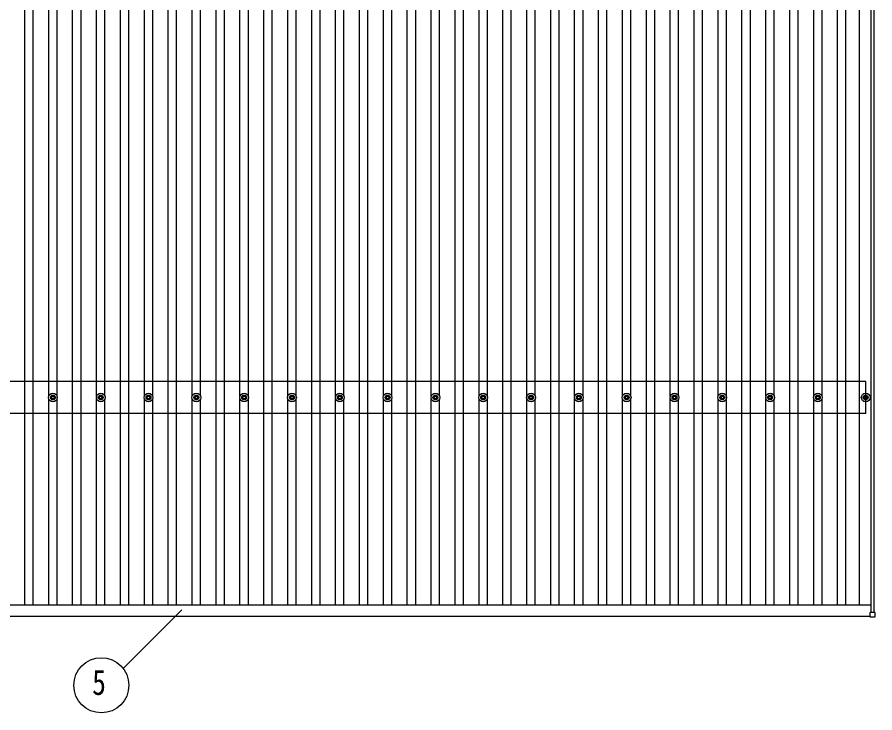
# Model space of a CAD drawing. Units: millimetres, scale not verified. Extents: x -16820 to 16820, y -11880 to 11880.
# Drawn here: x -12871 to -9283, y -1272 to 1637 of the extents above; entities that cross this region are included whole.
import ezdxf
from ezdxf.enums import TextEntityAlignment as Align

# ---------------------------------------------------------------- set-up
doc = ezdxf.new("R2010")
doc.units = ezdxf.units.MM
doc.header["$LTSCALE"] = 50
for name, color, linetype in [('0-4_YKK_13', 4, 'Continuous'), ('0-5_YKK_A1', 4, 'Continuous'), ('0-6_YKK_D', 6, 'Continuous')]:
    doc.layers.add(name, color=color, linetype=linetype)
doc.styles.add('ＭＳ ゴシック', font='')
doc.styles.get('ＭＳ ゴシック').set_extended_font_data('MS Gothic')

msp = doc.modelspace()

# ---------------------------------------------------------------- linework, layer by layer
at = {"layer": '0-4_YKK_13'}
for p, q in [((-12730.92, 48.32), (-12726.51, 48.32)), ((-12730.92, 44.82), (-12726.51, 44.82)), ((-12722.67, 56.57), (-12722.67, 52.16)), ((-12722.67, 40.99), (-12722.67, 36.58)), ((-12719.17, 56.57), (-12719.17, 52.16)), ((-12719.17, 40.99), (-12719.17, 36.58)), ((-12715.34, 48.32), (-12710.93, 48.32)), ((-12715.34, 44.82), (-12710.93, 44.82)), ((-12530.92, 48.32), (-12526.51, 48.32)), ((-12530.92, 44.82), (-12526.51, 44.82)), ((-12522.67, 56.57), (-12522.67, 52.16)), ((-12522.67, 40.99), (-12522.67, 36.58)), ((-12519.17, 56.57), (-12519.17, 52.16)), ((-12519.17, 40.99), (-12519.17, 36.58)), ((-12515.34, 48.32), (-12510.93, 48.32)), ((-12515.34, 44.82), (-12510.93, 44.82)), ((-12330.92, 48.32), (-12326.51, 48.32)), ((-12330.92, 44.82), (-12326.51, 44.82)), ((-12322.67, 56.57), (-12322.67, 52.16)), ((-12322.67, 40.99), (-12322.67, 36.58)), ((-12319.17, 56.57), (-12319.17, 52.16)), ((-12319.17, 40.99), (-12319.17, 36.58)), ((-12315.34, 48.32), (-12310.93, 48.32)), ((-12315.34, 44.82), (-12310.93, 44.82)), ((-12130.92, 48.32), (-12126.51, 48.32)), ((-12130.92, 44.82), (-12126.51, 44.82)), ((-12122.67, 56.57), (-12122.67, 52.16)), ((-12122.67, 40.99), (-12122.67, 36.58)), ((-12119.17, 56.57), (-12119.17, 52.16)), ((-12119.17, 40.99), (-12119.17, 36.58)), ((-12115.34, 48.32), (-12110.93, 48.32)), ((-12115.34, 44.82), (-12110.93, 44.82)), ((-11930.92, 48.32), (-11926.51, 48.32)), ((-11930.92, 44.82), (-11926.51, 44.82)), ((-11922.67, 56.57), (-11922.67, 52.16)), ((-11922.67, 40.99), (-11922.67, 36.58)), ((-11919.17, 56.57), (-11919.17, 52.16)), ((-11919.17, 40.99), (-11919.17, 36.58)), ((-11915.34, 48.32), (-11910.93, 48.32)), ((-11915.34, 44.82), (-11910.93, 44.82)), ((-11730.92, 48.32), (-11726.51, 48.32)), ((-11730.92, 44.82), (-11726.51, 44.82)), ((-11722.67, 56.57), (-11722.67, 52.16)), ((-11722.67, 40.99), (-11722.67, 36.58)), ((-11719.17, 56.57), (-11719.17, 52.16)), ((-11719.17, 40.99), (-11719.17, 36.58)), ((-11715.34, 48.32), (-11710.93, 48.32)), ((-11715.34, 44.82), (-11710.93, 44.82)), ((-11530.92, 48.32), (-11526.51, 48.32)), ((-11530.92, 44.82), (-11526.51, 44.82)), ((-11522.67, 56.57), (-11522.67, 52.16)), ((-11522.67, 40.99), (-11522.67, 36.58)), ((-11519.17, 56.57), (-11519.17, 52.16)), ((-11519.17, 40.99), (-11519.17, 36.58)), ((-11515.34, 48.32), (-11510.93, 48.32)), ((-11515.34, 44.82), (-11510.93, 44.82)), ((-11330.92, 48.32), (-11326.51, 48.32)), ((-11330.92, 44.82), (-11326.51, 44.82)), ((-11322.67, 56.57), (-11322.67, 52.16)), ((-11322.67, 40.99), (-11322.67, 36.58)), ((-11319.17, 56.57), (-11319.17, 52.16)), ((-11319.17, 40.99), (-11319.17, 36.58)), ((-11315.34, 48.32), (-11310.93, 48.32)), ((-11315.34, 44.82), (-11310.93, 44.82)), ((-11130.92, 48.32), (-11126.51, 48.32)), ((-11130.92, 44.82), (-11126.51, 44.82)), ((-11122.67, 56.57), (-11122.67, 52.16)), ((-11122.67, 40.99), (-11122.67, 36.58)), ((-11119.17, 56.57), (-11119.17, 52.16)), ((-11119.17, 40.99), (-11119.17, 36.58)), ((-11115.34, 48.32), (-11110.93, 48.32)), ((-11115.34, 44.82), (-11110.93, 44.82)), ((-10930.92, 48.32), (-10926.51, 48.32)), ((-10930.92, 44.82), (-10926.51, 44.82)), ((-10922.67, 56.57), (-10922.67, 52.16)), ((-10922.67, 40.99), (-10922.67, 36.58)), ((-10919.17, 56.57), (-10919.17, 52.16)), ((-10919.17, 40.99), (-10919.17, 36.58)), ((-10915.34, 48.32), (-10910.93, 48.32)), ((-10915.34, 44.82), (-10910.93, 44.82)), ((-10730.92, 48.32), (-10726.51, 48.32)), ((-10730.92, 44.82), (-10726.51, 44.82)), ((-10722.67, 56.57), (-10722.67, 52.16)), ((-10722.67, 40.99), (-10722.67, 36.58)), ((-10719.17, 56.57), (-10719.17, 52.16)), ((-10719.17, 40.99), (-10719.17, 36.58)), ((-10715.34, 48.32), (-10710.93, 48.32)), ((-10715.34, 44.82), (-10710.93, 44.82)), ((-10530.92, 48.32), (-10526.51, 48.32)), ((-10530.92, 44.82), (-10526.51, 44.82)), ((-10522.67, 56.57), (-10522.67, 52.16)), ((-10522.67, 40.99), (-10522.67, 36.58)), ((-10519.17, 56.57), (-10519.17, 52.16)), ((-10519.17, 40.99), (-10519.17, 36.58)), ((-10515.34, 48.32), (-10510.93, 48.32)), ((-10515.34, 44.82), (-10510.93, 44.82)), ((-10330.92, 48.32), (-10326.51, 48.32)), ((-10330.92, 44.82), (-10326.51, 44.82)), ((-10322.67, 56.57), (-10322.67, 52.16)), ((-10322.67, 40.99), (-10322.67, 36.58)), ((-10319.17, 56.57), (-10319.17, 52.16)), ((-10319.17, 40.99), (-10319.17, 36.58)), ((-10315.34, 48.32), (-10310.93, 48.32)), ((-10315.34, 44.82), (-10310.93, 44.82)), ((-10130.92, 48.32), (-10126.51, 48.32)), ((-10130.92, 44.82), (-10126.51, 44.82)), ((-10122.67, 56.57), (-10122.67, 52.16)), ((-10122.67, 40.99), (-10122.67, 36.58)), ((-10119.17, 56.57), (-10119.17, 52.16)), ((-10119.17, 40.99), (-10119.17, 36.58)), ((-10115.34, 48.32), (-10110.93, 48.32)), ((-10115.34, 44.82), (-10110.93, 44.82)), ((-9930.92, 48.32), (-9926.51, 48.32)), ((-9930.92, 44.82), (-9926.51, 44.82)), ((-9922.67, 56.57), (-9922.67, 52.16)), ((-9922.67, 40.99), (-9922.67, 36.58)), ((-9919.17, 56.57), (-9919.17, 52.16)), ((-9919.17, 40.99), (-9919.17, 36.58)), ((-9915.34, 48.32), (-9910.93, 48.32)), ((-9915.34, 44.82), (-9910.93, 44.82)), ((-9730.92, 48.32), (-9726.51, 48.32)), ((-9730.92, 44.82), (-9726.51, 44.82)), ((-9722.67, 56.57), (-9722.67, 52.16)), ((-9722.67, 40.99), (-9722.67, 36.58)), ((-9719.17, 56.57), (-9719.17, 52.16)), ((-9719.17, 40.99), (-9719.17, 36.58)), ((-9715.34, 48.32), (-9710.93, 48.32)), ((-9715.34, 44.82), (-9710.93, 44.82)), ((-9530.92, 48.32), (-9526.51, 48.32)), ((-9530.92, 44.82), (-9526.51, 44.82)), ((-9522.67, 56.57), (-9522.67, 52.16)), ((-9522.67, 40.99), (-9522.67, 36.58)), ((-9519.17, 56.57), (-9519.17, 52.16)), ((-9519.17, 40.99), (-9519.17, 36.58)), ((-9515.34, 48.32), (-9510.93, 48.32)), ((-9515.34, 44.82), (-9510.93, 44.82)), ((-9330.92, 48.32), (-9326.5, 48.32)), ((-9330.92, 44.82), (-9326.5, 44.82)), ((-9322.67, 56.57), (-9322.67, 52.16)), ((-9322.67, 40.99), (-9322.67, 36.58)), ((-9319.17, 56.57), (-9319.17, 52.16)), ((-9319.17, 40.99), (-9319.17, 36.58)), ((-9315.34, 48.32), (-9310.92, 48.32)), ((-9315.34, 44.82), (-9310.92, 44.82)), ((-9302.62, -870.32), (-9302.62, -852.32)), ((-9301.62, -851.32), (-9283.62, -851.32)), ((-9282.62, -852.32), (-9282.62, -870.32)), ((-9283.62, -871.32), (-9301.62, -871.32))]:
    msp.add_line(p, q, dxfattribs=at)
for centre, radius in [((-12720.92, 46.57), 18.25), ((-12720.92, 46.57), 10.15), ((-12720.92, 46.57), 5.85), ((-12720.92, 46.57), 5.25), ((-12520.92, 46.57), 18.25), ((-12520.92, 46.57), 10.15), ((-12520.92, 46.57), 5.85), ((-12520.92, 46.57), 5.25), ((-12320.92, 46.57), 18.25), ((-12320.92, 46.57), 10.15), ((-12320.92, 46.57), 5.85), ((-12320.92, 46.57), 5.25), ((-12120.92, 46.57), 18.25), ((-12120.92, 46.57), 10.15), ((-12120.92, 46.57), 5.85), ((-12120.92, 46.57), 5.25), ((-11920.92, 46.57), 18.25), ((-11920.92, 46.57), 10.15), ((-11920.92, 46.57), 5.85), ((-11920.92, 46.57), 5.25), ((-11720.92, 46.57), 18.25), ((-11720.92, 46.57), 10.15), ((-11720.92, 46.57), 5.85), ((-11720.92, 46.57), 5.25), ((-11520.92, 46.57), 18.25), ((-11520.92, 46.57), 10.15), ((-11520.92, 46.57), 5.85), ((-11520.92, 46.57), 5.25), ((-11320.92, 46.57), 18.25), ((-11320.92, 46.57), 10.15), ((-11320.92, 46.57), 5.85), ((-11320.92, 46.57), 5.25), ((-11120.92, 46.57), 18.25), ((-11120.92, 46.57), 10.15), ((-11120.92, 46.57), 5.85), ((-11120.92, 46.57), 5.25), ((-10920.92, 46.57), 18.25), ((-10920.92, 46.57), 10.15), ((-10920.92, 46.57), 5.85), ((-10920.92, 46.57), 5.25), ((-10720.92, 46.57), 18.25), ((-10720.92, 46.57), 10.15), ((-10720.92, 46.57), 5.85), ((-10720.92, 46.57), 5.25), ((-10520.92, 46.57), 18.25), ((-10520.92, 46.57), 10.15), ((-10520.92, 46.57), 5.85), ((-10520.92, 46.57), 5.25), ((-10320.92, 46.57), 18.25), ((-10320.92, 46.57), 10.15), ((-10320.92, 46.57), 5.85), ((-10320.92, 46.57), 5.25), ((-10120.92, 46.57), 18.25), ((-10120.92, 46.57), 10.15), ((-10120.92, 46.57), 5.85), ((-10120.92, 46.57), 5.25), ((-9920.92, 46.57), 18.25), ((-9920.92, 46.57), 10.15), ((-9920.92, 46.57), 5.85), ((-9920.92, 46.57), 5.25), ((-9720.92, 46.57), 18.25), ((-9720.92, 46.57), 10.15), ((-9720.92, 46.57), 5.85), ((-9720.92, 46.57), 5.25), ((-9520.92, 46.57), 18.25), ((-9520.92, 46.57), 10.15), ((-9520.92, 46.57), 5.85), ((-9520.92, 46.57), 5.25), ((-9320.92, 46.57), 18.25), ((-9320.92, 46.57), 10.15), ((-9320.92, 46.57), 5.85), ((-9320.92, 46.57), 5.25)]:
    msp.add_circle(centre, radius, dxfattribs=at)
for centre, start, end in [((-9301.62, -852.32), 90, 180), ((-9283.62, -852.32), 0, 90), ((-9301.62, -870.32), 180, 270), ((-9283.62, -870.32), 270, 0)]:
    msp.add_arc(centre, 1, start, end, dxfattribs=at)
at = {"layer": '0-5_YKK_A1'}
for p, q in [((-12838.42, -820.03), (-12838.42, 9910.21)), ((-12803.42, -820.03), (-12803.42, 9910.21)), ((-12638.42, -820.03), (-12638.42, 9910.21)), ((-12603.42, -820.03), (-12603.42, 9910.21)), ((-12438.42, -820.03), (-12438.42, 9910.21)), ((-12403.42, -820.03), (-12403.42, 9910.21)), ((-12238.42, -820.03), (-12238.42, 9910.21)), ((-12203.42, -820.03), (-12203.42, 9910.21)), ((-12038.42, -820.03), (-12038.42, 9910.21)), ((-12003.42, -820.03), (-12003.42, 9910.21)), ((-11838.42, -820.03), (-11838.42, 9910.21)), ((-11803.42, -820.03), (-11803.42, 9910.21)), ((-11638.42, -820.03), (-11638.42, 9910.21)), ((-11603.42, -820.03), (-11603.42, 9910.21)), ((-11438.42, -820.03), (-11438.42, 9910.21)), ((-11403.42, -820.03), (-11403.42, 9910.21)), ((-11238.42, -820.03), (-11238.42, 9910.21)), ((-11203.42, -820.03), (-11203.42, 9910.21)), ((-11038.42, -820.03), (-11038.42, 9910.21)), ((-11003.42, -820.03), (-11003.42, 9910.21)), ((-10838.42, -820.03), (-10838.42, 9910.21)), ((-10803.42, -820.03), (-10803.42, 9910.21)), ((-10638.42, -820.03), (-10638.42, 9910.21)), ((-10603.42, -820.03), (-10603.42, 9910.21)), ((-10438.42, -820.03), (-10438.42, 9910.21)), ((-10403.42, -820.03), (-10403.42, 9910.21)), ((-10238.42, -820.03), (-10238.42, 9910.21)), ((-10203.42, -820.03), (-10203.42, 9910.21)), ((-10038.42, -820.03), (-10038.42, 9910.21)), ((-10003.42, -820.03), (-10003.42, 9910.21)), ((-9838.42, -820.03), (-9838.42, 9910.21)), ((-9803.42, -820.03), (-9803.42, 9910.21)), ((-9638.42, -820.03), (-9638.42, 9910.21)), ((-9603.42, -820.03), (-9603.42, 9910.21)), ((-9438.42, -820.03), (-9438.42, 9910.21)), ((-9403.42, -820.03), (-9403.42, 9910.21)), ((-9347.42, -820.03), (-9347.42, 9910.21)), ((-9297.92, -851.32), (-9297.92, 4521.51)), ((-9285.92, -851.32), (-9285.92, 4536.51)), ((-12738.42, 51.75), (-12738.42, 1841.39)), ((-12703.42, 51.75), (-12703.42, 1841.41)), ((-12538.42, 51.75), (-12538.42, 1841.39)), ((-12503.42, 51.75), (-12503.42, 1841.41)), ((-12338.42, 51.75), (-12338.42, 1841.39)), ((-12303.42, 51.75), (-12303.42, 1841.41)), ((-12138.42, 51.75), (-12138.42, 1841.39)), ((-12103.42, 51.75), (-12103.42, 1841.41)), ((-11938.42, 51.75), (-11938.42, 1841.39)), ((-11903.42, 51.75), (-11903.42, 1841.41)), ((-11738.42, 51.75), (-11738.42, 1841.39)), ((-11703.42, 51.75), (-11703.42, 1841.41)), ((-11538.42, 51.75), (-11538.42, 1841.39)), ((-11503.42, 51.75), (-11503.42, 1841.41)), ((-11338.42, 51.75), (-11338.42, 1841.39)), ((-11303.42, 51.75), (-11303.42, 1841.41)), ((-11138.42, 51.75), (-11138.42, 1841.39)), ((-11103.42, 51.75), (-11103.42, 1841.41)), ((-10938.42, 51.75), (-10938.42, 1841.39)), ((-10903.42, 51.75), (-10903.42, 1841.41)), ((-10738.42, 51.75), (-10738.42, 1841.39)), ((-10703.42, 51.75), (-10703.42, 1841.41)), ((-10538.42, 51.75), (-10538.42, 1841.39)), ((-10503.42, 51.75), (-10503.42, 1841.41)), ((-10338.42, 51.75), (-10338.42, 1841.39)), ((-10303.42, 51.75), (-10303.42, 1841.41)), ((-10138.42, 51.75), (-10138.42, 1841.39)), ((-10103.42, 51.75), (-10103.42, 1841.41)), ((-9938.42, 51.75), (-9938.42, 1841.39)), ((-9903.42, 51.75), (-9903.42, 1841.41)), ((-9738.42, 51.75), (-9738.42, 1841.39)), ((-9703.42, 51.75), (-9703.42, 1841.41)), ((-9538.42, 51.75), (-9538.42, 1841.39)), ((-9503.42, 51.75), (-9503.42, 1841.41)), ((-9320.92, 113.57), (-14720.92, 113.57)), ((-9320.92, -20.43), (-9320.92, 113.57)), ((-12738.42, -820.03), (-12738.42, 41.4)), ((-12703.42, -820.03), (-12703.42, 41.4)), ((-12538.42, -820.03), (-12538.42, 41.4)), ((-12503.42, -820.03), (-12503.42, 41.4)), ((-12338.42, -820.03), (-12338.42, 41.4)), ((-12303.42, -820.03), (-12303.42, 41.4)), ((-12138.42, -820.03), (-12138.42, 41.4)), ((-12103.42, -820.03), (-12103.42, 41.4)), ((-11938.42, -820.03), (-11938.42, 41.4)), ((-11903.42, -820.03), (-11903.42, 41.4)), ((-11738.42, -820.03), (-11738.42, 41.4)), ((-11703.42, -820.03), (-11703.42, 41.4)), ((-11538.42, -820.03), (-11538.42, 41.4)), ((-11503.42, -820.03), (-11503.42, 41.4)), ((-11338.42, -820.03), (-11338.42, 41.4)), ((-11303.42, -820.03), (-11303.42, 41.4)), ((-11138.42, -820.03), (-11138.42, 41.4)), ((-11103.42, -820.03), (-11103.42, 41.4)), ((-10938.42, -820.03), (-10938.42, 41.4)), ((-10903.42, -820.03), (-10903.42, 41.4)), ((-10738.42, -820.03), (-10738.42, 41.4)), ((-10703.42, -820.03), (-10703.42, 41.4)), ((-10538.42, -820.03), (-10538.42, 41.4)), ((-10503.42, -820.03), (-10503.42, 41.4)), ((-10338.42, -820.03), (-10338.42, 41.4)), ((-10303.42, -820.03), (-10303.42, 41.4)), ((-10138.42, -820.03), (-10138.42, 41.4)), ((-10103.42, -820.03), (-10103.42, 41.4)), ((-9938.42, -820.03), (-9938.42, 41.4)), ((-9903.42, -820.03), (-9903.42, 41.4)), ((-9738.42, -820.03), (-9738.42, 41.4)), ((-9703.42, -820.03), (-9703.42, 41.4)), ((-9538.42, -820.03), (-9538.42, 41.4)), ((-9503.42, -820.03), (-9503.42, 41.4)), ((-9320.92, -20.43), (-14720.92, -20.43)), ((-14743.92, -820.03), (-9297.92, -820.03)), ((-14739.22, -868.02), (-9302.62, -868.02))]:
    msp.add_line(p, q, dxfattribs=at)
at = {"layer": '0-6_YKK_D'}
msp.add_line((-12427.06, -1086.67), (-12181.71, -841.33), dxfattribs=at)
msp.add_circle((-12518.34, -1156.95), 115.2, dxfattribs=at)

# ---------------------------------------------------------------- texts
at = {"layer": '0-6_YKK_D', "style": 'ＭＳ ゴシック', "width": 0.8}
msp.add_text('5', height=105.6, dxfattribs=at).set_placement((-12556.74, -1228.95), align=Align.BOTTOM_LEFT)

doc.saveas('drawing.dxf')
